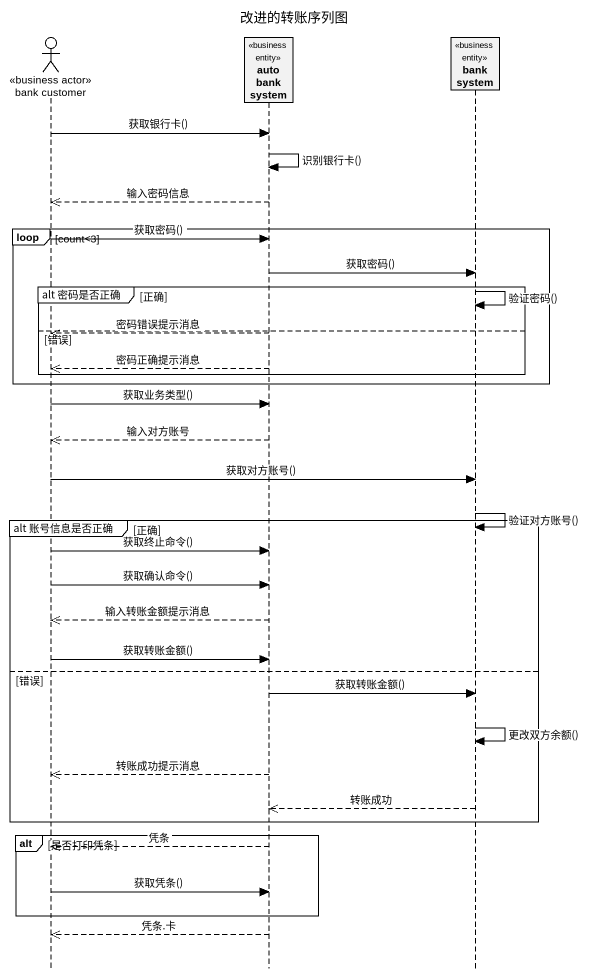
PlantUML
@startuml
title 改进的转账序列图
hide footbox
actor "bank customer" as bank_customer <<business actor>>
participant "auto bank system" as auto_bank_system <<business entity>>
participant "bank system" as bank_system <<business entity>>

bank_customer -> auto_bank_system : 获取银行卡()
auto_bank_system -> auto_bank_system : 识别银行卡()
auto_bank_system -->> bank_customer : 输入密码信息
loop count<3
  bank_customer -> auto_bank_system : 获取密码()
  auto_bank_system -> bank_system : 获取密码()
  group alt 密码是否正确 [正确]
    bank_system -> bank_system : 验证密码()
  else 错误
    auto_bank_system -->> bank_customer : 密码错误提示消息
    auto_bank_system -->> bank_customer : 密码正确提示消息
  end
end
bank_customer -> auto_bank_system : 获取业务类型()
auto_bank_system -->> bank_customer : 输入对方账号
bank_customer -> bank_system : 获取对方账号()
bank_system -> bank_system : 验证对方账号()
group alt 账号信息是否正确 [正确]
  bank_customer -> auto_bank_system : 获取终止命令()
  bank_customer -> auto_bank_system : 获取确认命令()
  auto_bank_system -->> bank_customer : 输入转账金额提示消息
  bank_customer -> auto_bank_system : 获取转账金额()
else 错误
  auto_bank_system -> bank_system : 获取转账金额()
  bank_system -> bank_system : 更改双方余额()
  auto_bank_system -->> bank_customer : 转账成功提示消息
  bank_system -->> auto_bank_system : 转账成功
end
alt 是否打印凭条
  auto_bank_system -->> bank_customer : 凭条
  bank_customer -> auto_bank_system : 获取凭条()
end
auto_bank_system -->> bank_customer : 凭条.卡
@enduml
